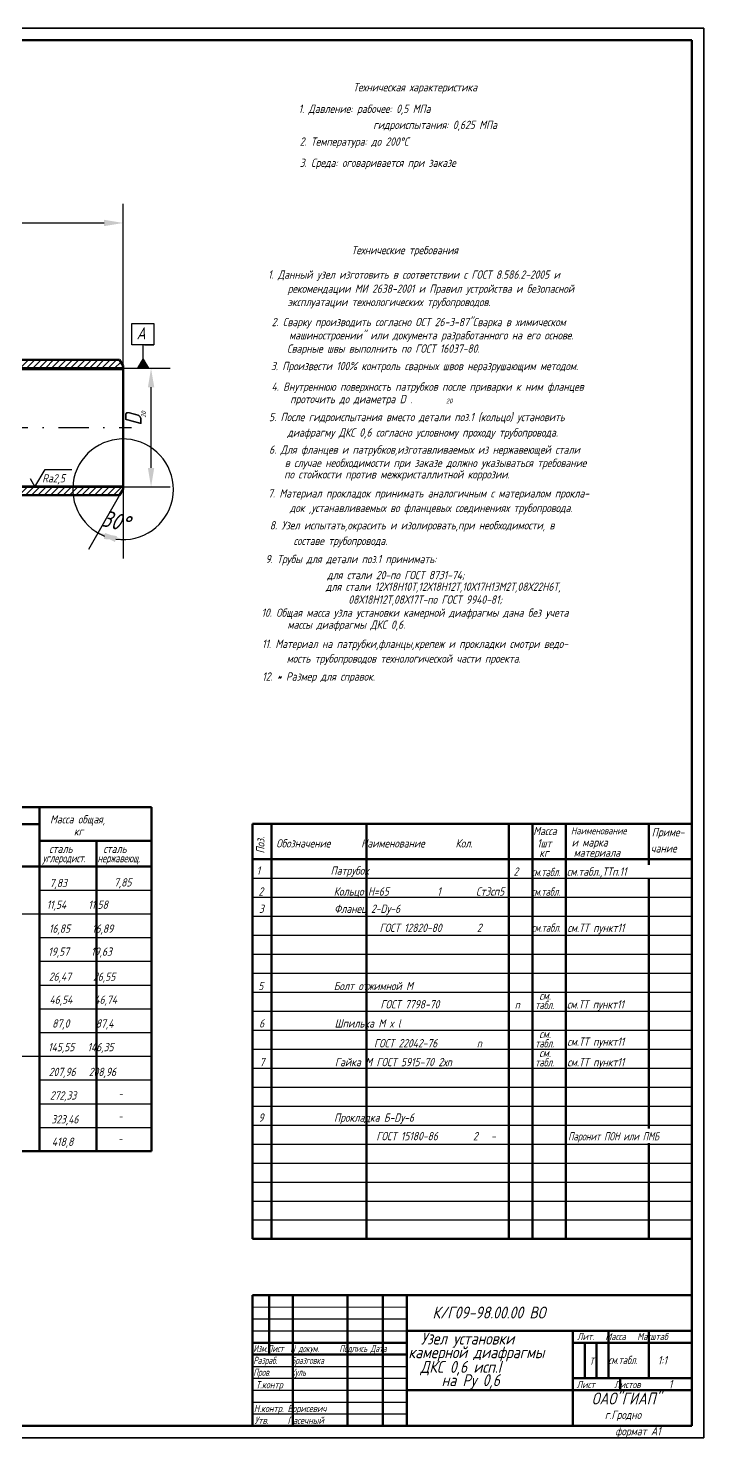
# Model space of a CAD drawing. Header units: millimetres. Extents: x 138 to 6596, y 111 to 3335.
# Drawn here: x 2466.5 to 2608.8, y 407.7 to 704.7 of the extents above; entities that cross this region are included whole.
import ezdxf

# ---------------------------------------------------------------- set-up
doc = ezdxf.new("R2010")
doc.units = ezdxf.units.MM
doc.header["$LTSCALE"] = 0.5
doc.header["$MEASUREMENT"] = 0
doc.linetypes.add('DASHDOT', pattern=[25.4, 12.7, -6.35, 0, -6.35])
doc.styles.add('ROMANC', font='romanc', dxfattribs={"width": 0.8, "oblique": 15, "height": 3.5})
doc.styles.get("Standard").update_dxf_attribs({"font": 'romand.shx', "width": 0.8, "oblique": 15, "height": 3.5})
doc.dimstyles.get("Standard").update_dxf_attribs({"dimscale": 0, "dimtxt": 3.5, "dimasz": 4, "dimexe": 4, "dimexo": 0, "dimgap": 2, "dimtad": 1, "dimlfac": 10, "dimrnd": 0.0035, "dimtxsty": 'Standard', "dimcen": 0.09, "dimclrd": 5, "dimazin": 2, "dimtfac": 1, "dimtix": 1, "dimtmove": 0, "dimatfit": 0, "dimfxl": 0, "dimtolj": 1, "dimtzin": 0, "dimarcsym": 0})

# ---------------------------------------------------------------- blocks, each defined once
blk = doc.blocks.new('*D282')
at = {"color": 5, "linetype": 'Continuous', "lineweight": -2}
for p, q in [((2399.16, 638.83), (2399.16, 648.66)), ((2399.16, 632.83), (2399.16, 634.83)), ((2399.16, 628.83), (2399.16, 624.83))]:
    blk.add_line(p, q, dxfattribs=at)
at = {"color": 0, "linetype": 'Continuous', "lineweight": -2}
for p, q in [((2480.5, 634.83), (2395.16, 634.83)), ((2480.5, 632.83), (2395.16, 632.83))]:
    blk.add_line(p, q, dxfattribs=at)
at = {"color": 5, "linetype": 'Continuous', "lineweight": 25}
for points in [[(2398.5, 638.83), (2399.83, 638.83), (2399.16, 634.83)], [(2398.5, 628.83), (2399.83, 628.83), (2399.16, 632.83)]]:
    blk.add_solid(points, dxfattribs=at)
at = {"layer": 'Defpoints', "color": 0, "linetype": 'Continuous', "lineweight": 25}
for p in [(2399.16, 632.83), (2480.5, 634.83), (2480.5, 632.83)]:
    blk.add_point(p, dxfattribs=at)
at = {"color": 0, "linetype": 'Continuous', "lineweight": 25, "insert": (2395.41, 645.74), "char_height": 3.5, "attachment_point": 5, "rotation": 90}
blk.add_mtext('\\A1;s', dxfattribs=at)
blk = doc.blocks.new('*D285')
at = {"color": 0, "linetype": 'Continuous', "lineweight": -2}
for p, q in [((2366.48, 634.83), (2366.48, 667.69)), ((2486.48, 633.58), (2486.48, 667.69))]:
    blk.add_line(p, q, dxfattribs=at)
at = {"color": 5, "linetype": 'Continuous', "lineweight": -2}
blk.add_line((2370.48, 663.69), (2482.48, 663.69), dxfattribs=at)
at = {"color": 5, "linetype": 'Continuous', "lineweight": 25}
for points in [[(2370.48, 664.36), (2370.48, 663.02), (2366.48, 663.69)], [(2482.48, 664.36), (2482.48, 663.02), (2486.48, 663.69)]]:
    blk.add_solid(points, dxfattribs=at)
at = {"layer": 'Defpoints', "color": 0, "linetype": 'Continuous', "lineweight": 25}
for p in [(2486.48, 663.69), (2366.48, 634.83), (2486.48, 633.58)]:
    blk.add_point(p, dxfattribs=at)
at = {"color": 0, "linetype": 'Continuous', "lineweight": 25, "insert": (2418.64, 667.44), "char_height": 3.5, "attachment_point": 5}
blk.add_mtext('\\A1;L', dxfattribs=at)
blk = doc.blocks.new('*D297')
at = {"color": 0, "linetype": 'Continuous', "lineweight": -2}
for p, q in [((2486.48, 633.08), (2496.38, 633.08)), ((2486.48, 608.08), (2496.38, 608.08))]:
    blk.add_line(p, q, dxfattribs=at)
at = {"color": 5, "linetype": 'Continuous', "lineweight": -2}
blk.add_line((2492.38, 612.08), (2492.38, 629.08), dxfattribs=at)
at = {"color": 5, "linetype": 'Continuous', "lineweight": 25}
for points in [[(2491.71, 629.08), (2493.05, 629.08), (2492.38, 633.08)], [(2491.71, 612.08), (2493.05, 612.08), (2492.38, 608.08)]]:
    blk.add_solid(points, dxfattribs=at)
at = {"layer": 'Defpoints', "color": 0, "linetype": 'Continuous', "lineweight": 25}
for p in [(2486.48, 633.08), (2492.38, 633.08), (2486.48, 608.08)]:
    blk.add_point(p, dxfattribs=at)
at = {"color": 0, "linetype": 'Continuous', "lineweight": 25, "insert": (2488.63, 622.21), "char_height": 3.5, "attachment_point": 5, "rotation": 90}
blk.add_mtext('\\A1;D', dxfattribs=at)
blk = doc.blocks.new('*D300')
at = {"color": 0, "linetype": 'Continuous', "lineweight": -2}
for p, q in [((2485.76, 606.33), (2479.2, 594.92)), ((2486.48, 601.46), (2486.48, 592.98))]:
    blk.add_line(p, q, dxfattribs=at)
at = {"color": 5, "linetype": 'Continuous', "lineweight": -2}
blk.add_arc((2486.48, 607.58), 10.6, 261.8535, 248.2488, dxfattribs=at)
at = {"color": 5, "linetype": 'Continuous', "lineweight": 25}
for points in [[(2484.76, 596.46), (2485.19, 597.72), (2481.19, 598.39)], [(2482.67, 598.39), (2482.42, 597.08), (2486.48, 596.98)]]:
    blk.add_solid(points, dxfattribs=at)
at = {"layer": 'Defpoints', "color": 0, "linetype": 'Continuous', "lineweight": 25}
for p in [(2485.76, 606.33), (2486.48, 607.58), (2486.48, 607.58), (2486.48, 601.46), (2482.86, 597.62)]:
    blk.add_point(p, dxfattribs=at)
at = {"color": 0, "linetype": 'Continuous', "lineweight": 25, "insert": (2484.88, 600.92), "char_height": 3.5, "attachment_point": 5, "rotation": 346.4984}
blk.add_mtext('\\A1;30°', dxfattribs=at)

msp = doc.modelspace()

# ---------------------------------------------------------------- hatches: boundary and pattern name
at = {"linetype": 'Continuous', "lineweight": 25}
h = msp.add_hatch(dxfattribs=at)
h.set_pattern_fill('ANSI31', color=256, scale=7.5, style=0)
h.set_pattern_definition([(45, (2119.122, 352.3653), (-0.6629126, 0.6629126), [])])
h.paths.add_polyline_path([(2334.4765, 608.0812), (2249.6583, 608.0812), (2249.6575, 608.0799), (2249.6568, 608.0812), (2214.9765, 608.0812), (2214.9765, 607.5812), (2215.6342, 606.4374), (2215.7404, 606.3312), (2245.853, 606.3312), (2326.4528, 606.3312), (2326.4765, 606.358), (2326.4765, 606.3312), (2334.4765, 606.3312)])
h.paths.add_polyline_path([(2486.4765, 607.5812), (2486.4765, 608.0812), (2366.9765, 608.0812), (2366.9765, 606.3312), (2374.9979, 606.3312), (2374.9765, 606.3598), (2374.9765, 606.358), (2375.0002, 606.3312), (2485.7127, 606.3312), (2485.8189, 606.4374)])
h.paths.add_polyline_path([(2486.4765, 633.5812), (2485.7578, 634.8312), (2366.4947, 634.8312), (2366.4765, 634.8069), (2366.4765, 633.0812), (2486.4765, 633.0812)])
h = msp.add_hatch(dxfattribs=at)
h.set_pattern_fill('ANSI37', color=256, scale=0.125, style=0)
h.set_pattern_definition([(135, (2583.358846, 337.127994), (0.01104854346, 0.01104854346), []), (45, (2583.358846, 337.127994), (0.01104854346, -0.01104854346), [])])
h.paths.add_polyline_path([(2489.5121, 633.0812), (2490.7079, 633.0812), (2490.7079, 635.0813), (2490.7037, 635.0885)])
h.paths.add_polyline_path([(2490.7079, 635.0813), (2490.7079, 633.0812), (2491.8782, 633.0812)])

# ---------------------------------------------------------------- linework, layer by layer
at = {"color": 4}
for p, q in [((2608.8466, 704.7306), (2186.3466, 704.7306)), ((2608.8466, 407.7306), (2608.8466, 704.7306)), ((2608.8466, 407.7306), (2186.3466, 407.7306))]:
    msp.add_line(p, q, dxfattribs=at)
for p, q in [((2188.3466, 704.7306), (2608.8466, 704.7306)), ((2608.8466, 704.7306), (2608.8466, 407.7306)), ((2488.3591, 638.0329), (2488.3591, 642.4938)), ((2488.3591, 642.4938), (2492.9802, 642.4938)), ((2492.9802, 642.4938), (2492.9802, 638.0329)), ((2492.9802, 638.0329), (2488.3591, 638.0329)), ((2490.7079, 633.0812), (2490.7079, 638.0329)), ((2490.9906, 638.0329), (2492.9802, 638.0329)), ((2490.7037, 635.0885), (2489.5121, 633.0812)), ((2489.5121, 633.0812), (2491.8782, 633.0812)), ((2491.8782, 633.0812), (2490.7037, 635.0885)), ((2468.8665, 523.1267), (2492.4729, 523.1267)), ((2366.0787, 518.1267), (2492.4729, 518.1267)), ((2468.8665, 513.1267), (2492.4729, 513.1267)), ((2468.8665, 508.1267), (2492.4729, 508.1267)), ((2468.8665, 503.1267), (2492.4729, 503.1267)), ((2468.8665, 498.1267), (2492.4729, 498.1267)), ((2468.8665, 493.1267), (2492.4729, 493.1267)), ((2219.406, 488.1267), (2492.4729, 488.1267)), ((2468.8665, 483.1267), (2492.4729, 483.1267)), ((2468.8665, 478.1267), (2492.4729, 478.1267)), ((2468.8665, 473.1267), (2492.4729, 473.1267)), ((2188.3466, 407.7306), (2608.8466, 407.7306))]:
    msp.add_line(p, q)
at = {"lineweight": 50}
for p, q in [((2198.3466, 702.2306), (2606.3466, 702.2306)), ((2606.3466, 702.2306), (2606.3466, 410.2306)), ((2219.406, 540.6267), (2492.4729, 540.6267)), ((2468.8665, 540.6267), (2468.8665, 468.1267)), ((2492.4729, 540.6267), (2492.4729, 468.1267)), ((2396.6597, 536.9992), (2468.8665, 536.9992)), ((2513.7618, 537.1234), (2513.7618, 449.6234)), ((2513.7618, 537.1234), (2606.3466, 537.1234)), ((2517.7618, 537.1234), (2517.7618, 449.6234)), ((2537.7618, 537.1234), (2537.7618, 449.6234)), ((2567.7618, 537.1234), (2567.7618, 449.6234)), ((2572.7618, 537.1234), (2572.7618, 449.6234)), ((2579.7618, 537.1234), (2579.7618, 449.6234)), ((2597.2618, 537.1234), (2597.2618, 528.4625)), ((2468.8665, 533.511), (2492.4729, 533.511)), ((2480.9164, 533.511), (2480.9164, 468.1267)), ((2513.7618, 529.6234), (2606.3466, 529.6234)), ((2219.406, 528.1267), (2492.4729, 528.1267)), ((2597.2618, 525.6841), (2597.2618, 472.8853)), ((2597.2618, 469.836), (2597.2618, 449.6234)), ((2492.4729, 468.1267), (2219.406, 468.1267)), ((2513.7618, 449.6234), (2606.3466, 449.6234)), ((2513.7473, 437.7671), (2606.2473, 437.7671)), ((2513.7664, 437.7671), (2513.7664, 410.2306)), ((2517.2473, 437.7671), (2517.2473, 425.2671)), ((2522.2473, 437.7671), (2522.2473, 410.2671)), ((2533.7473, 437.7671), (2533.7473, 410.2671)), ((2541.2473, 437.7671), (2541.2473, 410.2671)), ((2546.2473, 437.7671), (2546.2473, 410.2671)), ((2513.7473, 427.7671), (2546.2473, 427.7671)), ((2581.2473, 430.2671), (2581.2473, 410.2671)), ((2581.2473, 427.7671), (2606.2473, 427.7671)), ((2583.7473, 427.7671), (2583.7473, 420.2671)), ((2586.2473, 427.7671), (2586.2473, 420.2671)), ((2588.7473, 430.2671), (2588.7473, 420.2671)), ((2597.2473, 430.2671), (2597.2473, 420.2671)), ((2513.7473, 425.2671), (2546.2473, 425.2671)), ((2581.2473, 420.2671), (2606.2473, 420.2671)), ((2591.2473, 420.2671), (2591.2473, 417.7671)), ((2192.3466, 410.2306), (2606.3466, 410.2306))]:
    msp.add_line(p, q, dxfattribs=at)
at = {"linetype": 'Continuous', "lineweight": 50}
for p, q in [((2366.4765, 634.8312), (2485.7578, 634.8312)), ((2366.4765, 633.0812), (2486.4765, 633.0812)), ((2486.4765, 633.5812), (2485.7578, 634.8312)), ((2486.4765, 633.5812), (2486.4765, 607.5812)), ((2486.4765, 633.5812), (2486.4765, 607.5812)), ((2486.4765, 633.5812), (2486.4765, 607.5812)), ((2366.4765, 608.0812), (2486.4765, 608.0812)), ((2366.4765, 606.3312), (2485.7578, 606.3312)), ((2486.4765, 607.5812), (2485.7578, 606.3312))]:
    msp.add_line(p, q, dxfattribs=at)
at = {"linetype": 'Continuous', "lineweight": 25}
for p, q in [((2366.4765, 632.8312), (2486.4765, 632.8312)), ((2486.4765, 633.0812), (2490.7057, 633.0812)), ((2366.4765, 608.3312), (2486.4765, 608.3312)), ((2485.8189, 606.4374), (2485.7141, 606.3327)), ((2486.4765, 607.5812), (2486.4765, 601.4562))]:
    msp.add_line(p, q, dxfattribs=at)
at = {"linetype": 'DASHDOT', "lineweight": 25}
msp.add_line((2344.8917, 620.5812), (2488.2724, 620.5812), dxfattribs=at)
at = {"lineweight": 30}
for p, q in [((2466.8913, 609.845), (2467.8996, 608.0855)), ((2467.8996, 608.0855), (2470.0362, 611.7605)), ((2470.0368, 611.7605), (2475.7141, 611.7605))]:
    msp.add_line(p, q, dxfattribs=at)
at = {"lineweight": 25}
for p, q in [((2513.7618, 525.6234), (2606.2618, 525.6234)), ((2513.7618, 521.6234), (2606.3466, 521.6234)), ((2513.7618, 517.6234), (2606.3466, 517.6234)), ((2513.7618, 513.6234), (2606.3466, 513.6234)), ((2513.7618, 509.6234), (2606.3466, 509.6234)), ((2513.7618, 505.6234), (2606.3466, 505.6234)), ((2513.7618, 501.6234), (2606.3466, 501.6234)), ((2513.7618, 497.6234), (2606.3466, 497.6234)), ((2513.7618, 493.6234), (2606.3466, 493.6234)), ((2513.7618, 489.6234), (2606.3466, 489.6234)), ((2513.7618, 485.6234), (2606.3466, 485.6234)), ((2513.7618, 481.6234), (2606.3466, 481.6234)), ((2513.7618, 477.6234), (2606.3466, 477.6234)), ((2513.7618, 473.6234), (2606.3466, 473.6234)), ((2513.7618, 469.6234), (2606.3466, 469.6234)), ((2513.7618, 465.6234), (2606.3466, 465.6234)), ((2513.7618, 461.6234), (2606.3466, 461.6234)), ((2513.7618, 457.6234), (2606.3466, 457.6234)), ((2513.7618, 453.6234), (2606.3466, 453.6234)), ((2513.7473, 432.7671), (2546.2473, 432.7671)), ((2513.7473, 430.2671), (2546.2473, 430.2671)), ((2513.7473, 422.7671), (2546.2473, 422.7671)), ((2513.7473, 420.2671), (2546.2473, 420.2671)), ((2513.7473, 417.7671), (2546.2473, 417.7671)), ((2513.7473, 415.2671), (2546.2473, 415.2671)), ((2513.7473, 412.7671), (2546.2473, 412.7671))]:
    msp.add_line(p, q, dxfattribs=at)
at = {"lineweight": 15}
msp.add_line((2513.7473, 435.2671), (2546.2473, 435.2671), dxfattribs=at)
at = {"color": 1, "lineweight": 50}
for p, q in [((2546.2473, 430.2671), (2606.2473, 430.2671)), ((2546.2473, 417.7671), (2606.2473, 417.7671))]:
    msp.add_line(p, q, dxfattribs=at)

# ---------------------------------------------------------------- texts
at = {"linetype": 'Continuous', "lineweight": 25, "oblique": 15}
for s, height, width, p in [('Техническая характеристика', 1.75, 0.8, (2534.9617, 691.4256)), ('1. Давление: рабочее: 0,5 МПа', 1.75, 0.8, (2523.4612, 686.8724)), ('гидроиспытания: 0,625 МПа', 1.75, 0.8, (2539.1919, 683.492)), ('2. Температура: до 200%%DC', 1.75, 0.8, (2523.6928, 679.9683)), ('3. Среда: оговаривается при заказе  ', 1.75, 0.8, (2523.6928, 675.4967)), ('1. Данный узел изготовить в соответствии с ГОСТ 8.586.2-2005 и', 1.75, 0.8, (2517.0154, 651.9468)), ('рекомендации МИ 2638-2001 и Правил устройства и безопасной', 1.75, 0.8, (2521.1482, 648.9736)), ('эксплуатации технологических трубопроводов.', 1.75, 0.8, (2521.1482, 646.1655)), ('2. Сварку производить согласно ОСТ 26-3-87"Сварка в химическом ', 1.75, 0.8, (2517.7837, 641.9466)), ('машиностроении" или документа разработанного на его основе.', 1.75, 0.8, (2521.4606, 639.1496)), ('Сварные швы выполнить по ГОСТ 16037-80.', 1.75, 0.8, (2521.0186, 636.3528)), ('3. Произвести 100%%% контроль сварных швов неразрушающим методом.', 1.75, 0.8, (2517.6386, 632.6765)), ('4. Внутреннюю поверхность патрубков после приварки к ним фланцев', 1.75, 0.8, (2517.7547, 628.3261)), ('проточить до диаметра D .', 1.75, 0.8, (2521.6926, 625.703)), ('20', 1, 0.8, (2554.5108, 625.6924)), ('5. После гидроиспытания вместо детали поз.1 (кольцо) установить', 1.75, 0.8, (2517.2426, 621.9278)), ('диафрагму ДКС 0,6 согласно условному проходу трубопровода.', 1.75, 0.8, (2521.0951, 618.6678)), ('6. Для фланцев и патрубков,изготавливаемых из нержавеющей стали', 1.75, 0.8, (2517.2525, 615.0683)), ('в случае необходимости при заказе должно указываться требование', 1.75, 0.8, (2520.556, 612.2729)), ('по стойкости против межкристаллитной коррозии.', 1.75, 0.8, (2520.4251, 609.852)), ('7. Материал прокладок принимать аналогичным с материалом прокла-', 1.75, 0.8, (2517.0358, 605.8459)), ('док ,устанавливаемых во фланцевых соединениях трубопровода.', 1.75, 0.8, (2521.6204, 602.7767)), ('8. Узел испытать,окрасить и изолировать,при необходимости, в ', 1.75, 0.8, (2517.3969, 599.1177)), ('составе трубопровода.', 1.75, 0.8, (2522.3986, 595.8437)), ('9. Трубы для детали поз.1 принимать:', 1.75, 0.8, (2516.4901, 592.0098)), ('для стали 20-по ГОСТ 8731-74;', 1.75, 0.8, (2529.4697, 588.6323)), ('для стали 12Х18Н10Т,12Х18Н12Т,10Х17Н13М2Т,08Х22Н6Т,', 1.75, 0.8, (2529.1967, 586.1811)), ('08Х18Н12Т,08Х17Т-по ГОСТ 9940-81;', 1.75, 0.8, (2533.9578, 583.4713)), ('10. Общая масса узла установки камерной диафрагмы дана без учета', 1.75, 0.8, (2515.6514, 580.7071)), ('массы диафрагмы ДКС 0,6.', 1.75, 0.8, (2521.106, 578.1864)), ('11. Материал на патрубки,фланцы,крепеж и прокладки смотри ведо-', 1.75, 0.8, (2515.7567, 574.1406)), ('мость трубопроводов технологической части проекта.', 1.75, 0.8, (2520.9554, 571.0485)), ('12. * Размер для справок.', 1.75, 0.8, (2515.8053, 567.2569)), ('Масса общая,', 1.75, 0.8, (2471.0965, 537.1721)), ('кг', 1.75, 0.8, (2476.1141, 534.6319)), ('сталь', 1.75, 0.8, (2470.9126, 530.9511)), ('сталь', 1.75, 0.8, (2482.2984, 530.9511)), ('углеродист.', 1.75, 0.65, (2469.4879, 528.9851)), ('нержавеющ.', 1.75, 0.65, (2481.0991, 528.9851)), ('1                Патрубок ', 1.75, 0.8, (2514.622, 526.3653)), ('2  ', 1.75, 0.8, (2568.7521, 526.1537)), ('см.табл.', 1.75, 0.6, (2572.5111, 526.065)), ('см.табл.,ТТп.11', 1.75, 0.8, (2579.9879, 526.161)), ('7,83', 1.75, 0.8, (2471.0012, 523.7471)), ('7,85', 1.75, 0.8, (2484.5646, 523.8827)), ('2                Кольцо Н=65           1        Ст3сп5', 1.75, 0.8, (2515.0208, 521.9636)), ('см.табл.', 1.75, 0.6, (2572.5111, 521.9266)), ('11,54     11,58', 1.75, 0.8, (2470.3805, 519.1758)), ('3                Фланец 2-Dу-6', 1.75, 0.8, (2515.1023, 518.3207)), ('16,85     16,89', 1.75, 0.8, (2470.8625, 514.1399)), ('ГОСТ 12820-80        2', 1.75, 0.8, (2540.5245, 514.3098)), ('см.табл.', 1.75, 0.6, (2572.5774, 514.3393)), ('см.ТТ пункт11', 1.75, 0.8, (2580.1049, 514.3029)), ('19,57     19,63', 1.75, 0.8, (2470.7077, 509.2908)), ('26,47     26,55', 1.75, 0.8, (2470.8443, 504.0187)), ('5                Болт отжимной М', 1.75, 0.8, (2514.9601, 502.0467)), ('46,54     46,74', 1.75, 0.8, (2470.9785, 499.1711)), ('ГОСТ 7798-70        ', 1.75, 0.8, (2540.7148, 498.1985)), ('n', 1.75, 0.8, (2569.0145, 498.1337)), ('табл.', 1.75, 0.65, (2573.3211, 498.0529)), ('см.', 1.75, 0.8, (2574.175, 500.0154)), ('см.ТТ пункт11', 1.75, 0.8, (2579.9987, 498.1735)), ('87,0      87,4', 1.75, 0.8, (2471.5475, 494.1535)), ('6                Шпилька М х l ', 1.75, 0.8, (2515.1489, 494.172)), ('см.', 1.75, 0.8, (2574.175, 491.9401)), ('145,55   146,35', 1.75, 0.8, (2470.7017, 489.1722)), ('ГОСТ 22042-76         n', 1.75, 0.8, (2539.3518, 489.9986)), ('табл.', 1.75, 0.65, (2573.3211, 489.9776)), ('см.ТТ пункт11', 1.75, 0.8, (2580.0773, 490.3207)), ('7                Гайка М ГОСТ 5915-70 2хn', 1.75, 0.8, (2515.2365, 486.0191)), ('табл.', 1.75, 0.65, (2573.3211, 485.9892)), ('см.', 1.75, 0.8, (2574.175, 487.9517)), ('см.ТТ пункт11', 1.75, 0.8, (2580.0773, 486.0017)), ('207,96   208,96', 1.75, 0.8, (2470.8354, 483.9513)), ('272,33', 1.75, 0.8, (2471.0642, 478.9875)), ('323,46', 1.75, 0.8, (2471.3677, 473.9584)), ('9                Прокладка Б-Dу-6', 1.75, 0.8, (2515.0147, 474.3258)), ('418,8', 1.75, 0.8, (2471.4689, 469.23)), ('ГОСТ 15180-86        2   -   ', 1.75, 0.8, (2539.8506, 470.4153)), ('Паронит ПОН или ПМБ', 1.75, 0.7, (2580.2453, 470.3804)), ('см.табл.', 1.75, 0.7, (2588.7237, 423.2525)), ('1:1', 1.75, 0.8, (2599.1563, 423.2039)), ('1', 1.75, 0.8, (2601.4676, 418.1627))]:
    msp.add_text(s, height=height, dxfattribs=dict(at, width=width)).set_placement(p)
at = {"lineweight": 25, "oblique": 15, "width": 0.8}
for s, p in [('Технические требования', (2534.602, 657.1039)), ('Масса', (2572.9033, 534.7074)), ('Приме-', (2597.8818, 534.4636)), ('1шт', (2573.7311, 532.1327)), ('и марка', (2580.9972, 532.3043)), ('чание', (2597.6838, 531.0489)), ('кг', (2574.191, 530.1097)), ('материала', (2581.4271, 530.1557))]:
    msp.add_text(s, height=1.75, dxfattribs=at).set_placement(p)
at = {"linetype": 'Continuous', "lineweight": 25, "oblique": 15, "width": 0.8}
msp.add_text('20', height=1, rotation=90, dxfattribs=at).set_placement((2491.3087, 622.6665))
at = {"color": 0, "linetype": 'Continuous', "lineweight": 25, "oblique": 15, "width": 0.8}
msp.add_text('Ra2,5', height=1.75, dxfattribs=at).set_placement((2469.4431, 609.0181))
at = {"lineweight": 25, "oblique": 15, "width": 0.8}
msp.add_text('Поз.', height=1.75, rotation=90, dxfattribs=at).set_placement((2516.2811, 530.8413))
at = {"style": 'ROMANC', "oblique": 15, "width": 0.8}
for p in [(2485.543, 479.4667), (2485.4915, 474.7292), (2485.4325, 469.9916)]:
    msp.add_text('-', height=1.5, dxfattribs=at).set_placement(p)
at = {"linetype": 'Continuous', "lineweight": 25, "insert": (2491.2107, 641.689), "char_height": 2.5, "width": 4.784814, "attachment_point": 3}
msp.add_mtext('А', dxfattribs=at)
at = {"lineweight": 25, "attachment_point": 1}
for s, insert, char_height, width in [('{\\H0.8571x;Наименование} ', (2580.8539, 536.3865), 1.75, 24.931641), ('Обозначение       Наименование       Кол. ', (2518.7538, 533.8537), 1.75, 86.569415), ('{\\W0.7; Лит.   Масса   Масштаб}', (2581.3456, 429.8218), 1.5, 31.530313), ('{\\W0.6; Изм.Лист  N докум.      Подпись Дата\\P Разраб.    Бразговка\\P Пров.      Куль}', (2513.2077, 427.2923), 1.5, 37.985952), ('Т', (2584.7596, 424.6397), 1.5, 2.367742), ('{\\W0.7;Т.контр}', (2514.4643, 419.663), 1.5, 32.882396), ('{\\W0.8;Лист     Листов}', (2582.0509, 419.6991), 1.5, 24.735344), ('{\\W0.7; Н.контр. Борисевич}', (2513.2398, 414.657), 1.5, 20.27301), ('г.Гродно', (2587.9954, 413.4543), 1.75, 17.531363), ('{\\W0.7;Утв.     Пасечный}', (2514.2076, 412.1618), 1.5, 19.610827), ('формат А1', (2590.2013, 409.9969), 1.75, 16.372681)]:
    msp.add_mtext(s, dxfattribs=dict(at, insert=insert, char_height=char_height, width=width))
at = {"lineweight": 30, "char_height": 2.5, "attachment_point": 1}
for s, insert, width in [('К/Г09-98.00.00 ВО', (2551.679, 435.3696), 43.669846), ('ОАО"ГИАП"', (2585.2314, 417.2661), 18.085515)]:
    msp.add_mtext(s, dxfattribs=dict(at, insert=insert, width=width))
at = {"lineweight": 35, "char_height": 2.5, "attachment_point": 1}
for s, insert, width in [('Узел установки ', (2549.2453, 429.883), 41.206999), ('камерной диафрагмы ', (2546.6021, 427.0028), 41.206999), ('ДКС 0,6 исп.I   ', (2549.1231, 423.9189), 38.847991), ('на Ру 0,6   ', (2553.5921, 421.1196), 38.847991)]:
    msp.add_mtext(s, dxfattribs=dict(at, insert=insert, width=width))

# ---------------------------------------------------------------- dimensions: what is measured, and where the dimension line sits
at = {"linetype": 'Continuous', "lineweight": 25}
dim = msp.add_linear_dim(base=(2486.4765, 663.6907), p1=(2366.4765, 634.8312), p2=(2486.4765, 633.5812), text='L', dimstyle='Standard', override={"dimscale": 1}, dxfattribs=at)
dim.commit()
dim.dimension.update_dxf_attribs({"geometry": '*D285', "text_midpoint": (2418.6392, 663.6907), "dimtype": 160})
for base, p1, p2, text, picture, middle in [((2399.163, 632.8312), (2480.5047, 634.8312), (2480.5047, 632.8312), 's', '*D282', (2399.163, 645.7432)), ((2492.3801, 633.0812), (2486.4765, 608.0812), (2486.4765, 633.0812), 'D', '*D297', (2492.3801, 622.2068))]:
    dim = msp.add_linear_dim(base=base, p1=p1, p2=p2, angle=90, text=text, dimstyle='Standard', override={"dimscale": 1}, dxfattribs=at)
    dim.commit()
    dim.dimension.update_dxf_attribs({"geometry": picture, "text_midpoint": middle, "dimtype": 160})
dim = msp.add_angular_dim_2l(base=(2482.8629, 597.616), line1=((2486.4765, 607.5812), (2486.4765, 601.4562)), line2=((2486.4765, 607.5812), (2485.7578, 606.3312)), text='30%%D', dimstyle='Standard', override={"dimscale": 1}, dxfattribs=at)
dim.commit()
dim.dimension.update_dxf_attribs({"geometry": '*D300', "text_midpoint": (2484.0017, 597.274), "dimtype": 162})

doc.saveas('drawing.dxf')
